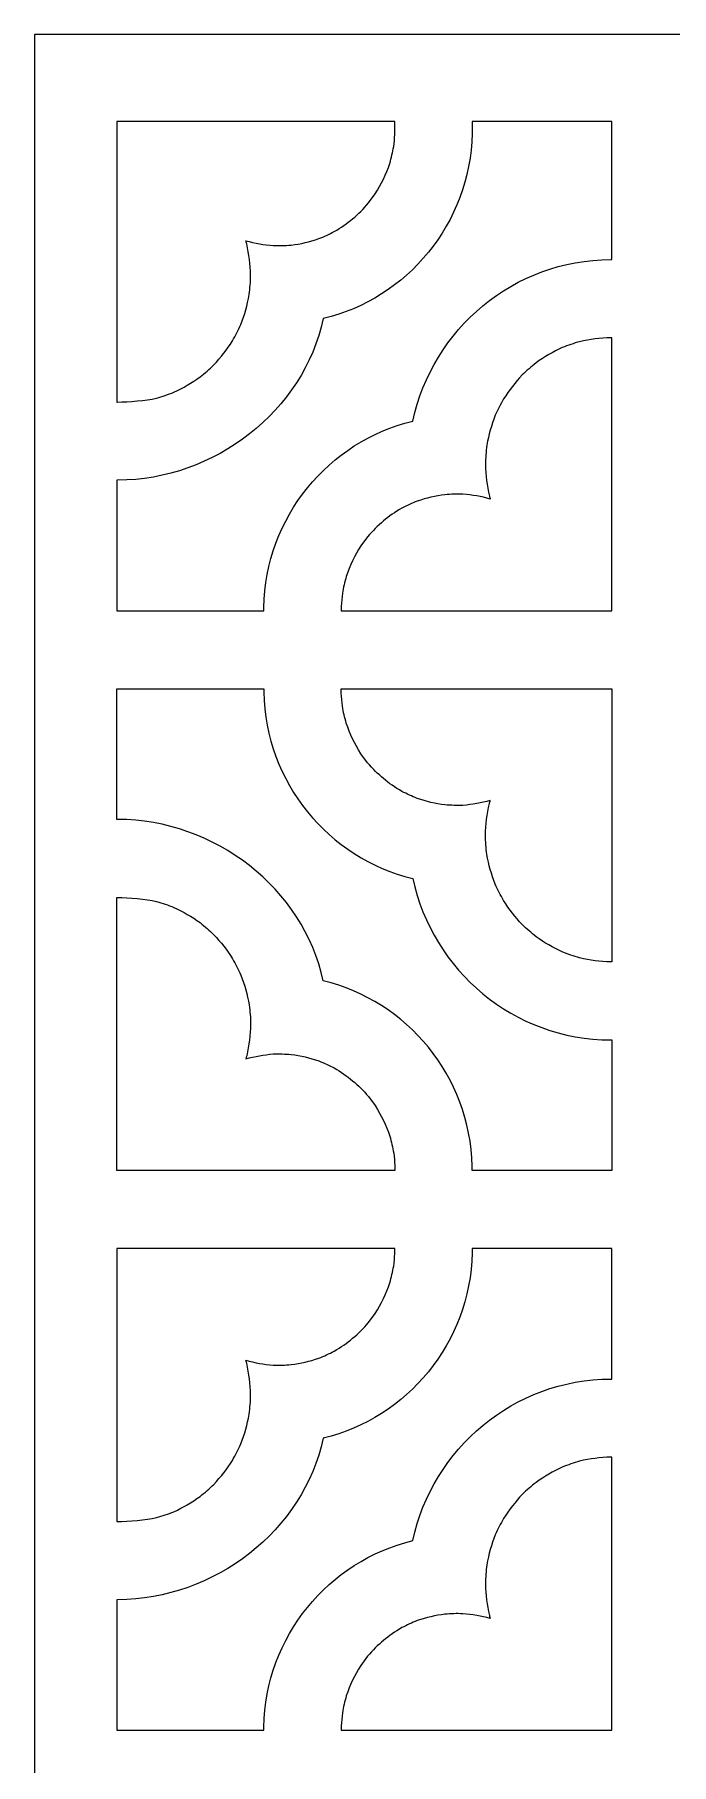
# Model space of a CAD drawing. Header units: centimetres. Extents: x 16.9 to 27.5, y -9.5 to 9.5.
# Drawn here: x 22.828 to 24.485, y 4.998 to 9.5 of the extents above; entities that cross this region are included whole.
import ezdxf

# ---------------------------------------------------------------- set-up
doc = ezdxf.new("R2010")
doc.units = ezdxf.units.CM
doc.header["$MEASUREMENT"] = 0
doc.layers.add('layer 1', color=7, linetype='Continuous')

msp = doc.modelspace()

# ---------------------------------------------------------------- linework, layer by layer
at = {"layer": 'layer 1', "color": 250}
for points, knots in [([(22.82789, 9.5), (22.82789, 9.5), (27.50001, 9.5), (27.50001, 9.5), (27.50001, 9.5), (27.50001, 9.5), (27.50001, -9.5), (27.50001, -9.5), (27.50001, -9.5), (27.50001, -9.5), (22.82789, -9.5), (22.82789, -9.5), (22.82789, -9.5), (22.82789, -9.5), (22.82789, 9.5), (22.82789, 9.5)], [0, 0, 0, 0, 0.2, 0.2, 0.2, 0.2, 0.4, 0.4, 0.4, 0.4, 0.6, 0.6, 0.6, 0.6, 1, 1, 1, 1]), ([(23.04172, 9.27418), (23.04172, 9.27418), (23.76525, 9.27418), (23.76525, 9.27418), (23.76525, 9.27418), (23.76519, 9.26861), (23.7651, 9.24272), (23.76499, 9.24014), (23.76499, 9.24014), (23.76453, 9.22983), (23.76362, 9.21946), (23.76227, 9.20872), (23.76227, 9.20872), (23.7596, 9.19371), (23.75637, 9.17955), (23.75223, 9.16488), (23.75223, 9.16488), (23.74248, 9.13586), (23.73067, 9.11115), (23.71429, 9.08536), (23.71429, 9.08536), (23.71429, 9.08536), (23.69683, 9.06179), (23.69683, 9.06179), (23.69683, 9.06179), (23.6702, 9.03073), (23.64269, 9.00773), (23.60746, 8.98722), (23.60746, 8.98722), (23.59427, 8.98037), (23.58136, 8.97446), (23.56758, 8.96895), (23.56758, 8.96895), (23.54333, 8.96063), (23.52071, 8.95538), (23.49531, 8.9521), (23.49531, 8.9521), (23.47962, 8.95089), (23.46465, 8.95051), (23.44893, 8.95092), (23.44893, 8.95092), (23.42394, 8.95285), (23.40152, 8.95678), (23.37752, 8.96355), (23.37752, 8.96355), (23.3783, 8.96092), (23.37907, 8.95828), (23.37982, 8.95561), (23.37982, 8.95561), (23.38621, 8.92774), (23.38937, 8.90206), (23.39009, 8.87345), (23.39009, 8.87345), (23.38966, 8.8564), (23.38846, 8.8402), (23.38632, 8.82328), (23.38632, 8.82328), (23.38145, 8.79586), (23.37463, 8.77153), (23.36449, 8.74562), (23.36449, 8.74562), (23.35787, 8.73086), (23.35087, 8.71707), (23.34286, 8.70302), (23.34286, 8.70302), (23.32822, 8.67998), (23.3129, 8.66029), (23.2942, 8.64047), (23.2942, 8.64047), (23.28262, 8.62931), (23.27103, 8.61916), (23.25846, 8.60916), (23.25846, 8.60916), (23.23635, 8.59325), (23.21489, 8.58075), (23.19018, 8.56942), (23.19018, 8.56942), (23.17515, 8.56341), (23.16053, 8.5584), (23.14499, 8.55392), (23.14499, 8.55392), (23.11741, 8.54746), (23.07222, 8.54428), (23.04393, 8.54355), (23.04393, 8.54355), (23.04371, 8.54355), (23.04285, 8.54356), (23.04172, 8.54357), (23.04172, 8.54357), (23.04172, 8.54357), (23.04172, 9.27418), (23.04172, 9.27418)], [0, 0, 0, 0, 0.0416667, 0.0416667, 0.0416667, 0.0416667, 0.0833333, 0.0833333, 0.0833333, 0.0833333, 0.125, 0.125, 0.125, 0.125, 0.1666667, 0.1666667, 0.1666667, 0.1666667, 0.2083333, 0.2083333, 0.2083333, 0.2083333, 0.25, 0.25, 0.25, 0.25, 0.2916667, 0.2916667, 0.2916667, 0.2916667, 0.3333333, 0.3333333, 0.3333333, 0.3333333, 0.375, 0.375, 0.375, 0.375, 0.4166667, 0.4166667, 0.4166667, 0.4166667, 0.4583333, 0.4583333, 0.4583333, 0.4583333, 0.5, 0.5, 0.5, 0.5, 0.5416667, 0.5416667, 0.5416667, 0.5416667, 0.5833333, 0.5833333, 0.5833333, 0.5833333, 0.625, 0.625, 0.625, 0.625, 0.6666667, 0.6666667, 0.6666667, 0.6666667, 0.7083333, 0.7083333, 0.7083333, 0.7083333, 0.75, 0.75, 0.75, 0.75, 0.7916667, 0.7916667, 0.7916667, 0.7916667, 0.8333333, 0.8333333, 0.8333333, 0.8333333, 0.875, 0.875, 0.875, 0.875, 0.9166667, 0.9166667, 0.9166667, 0.9166667, 1, 1, 1, 1]), ([(23.96665, 9.27418), (23.96665, 9.27418), (24.32959, 9.27418), (24.32959, 9.27418), (24.32959, 9.27418), (24.32959, 9.27418), (24.32959, 8.91437), (24.32959, 8.91437), (24.32959, 8.91437), (24.32834, 8.91438), (24.32751, 8.91438), (24.32737, 8.91438), (24.32737, 8.91438), (24.07515, 8.91438), (23.86336, 8.7338), (23.81197, 8.49401), (23.81197, 8.49401), (23.59309, 8.44202), (23.4286, 8.2446), (23.42447, 8.00884), (23.42447, 8.00884), (23.42445, 8.00769), (23.42443, 8.00431), (23.42442, 8.00057), (23.42442, 8.00057), (23.42442, 8.00057), (23.04172, 8.00057), (23.04172, 8.00057), (23.04172, 8.00057), (23.04172, 8.00057), (23.04172, 8.34043), (23.04172, 8.34043), (23.04172, 8.34043), (23.04285, 8.34043), (23.04371, 8.34042), (23.04393, 8.34042), (23.04393, 8.34042), (23.29615, 8.34042), (23.52772, 8.52101), (23.57911, 8.76079), (23.57911, 8.76079), (23.79707, 8.81257), (23.9611, 9.00855), (23.96655, 9.243), (23.96655, 9.243), (23.96659, 9.24487), (23.96662, 9.26953), (23.96665, 9.27418)], [0, 0, 0, 0, 0.0769231, 0.0769231, 0.0769231, 0.0769231, 0.1538462, 0.1538462, 0.1538462, 0.1538462, 0.2307692, 0.2307692, 0.2307692, 0.2307692, 0.3076923, 0.3076923, 0.3076923, 0.3076923, 0.3846154, 0.3846154, 0.3846154, 0.3846154, 0.4615385, 0.4615385, 0.4615385, 0.4615385, 0.5384615, 0.5384615, 0.5384615, 0.5384615, 0.6153846, 0.6153846, 0.6153846, 0.6153846, 0.6923077, 0.6923077, 0.6923077, 0.6923077, 0.7692308, 0.7692308, 0.7692308, 0.7692308, 0.8461538, 0.8461538, 0.8461538, 0.8461538, 1, 1, 1, 1]), ([(23.62582, 8.00057), (23.62586, 8.00538), (23.62591, 8.01006), (23.62598, 8.01185), (23.62598, 8.01185), (23.62639, 8.02309), (23.62733, 8.03436), (23.62881, 8.04608), (23.62881, 8.04608), (23.63148, 8.06109), (23.63471, 8.07525), (23.63885, 8.08992), (23.63885, 8.08992), (23.6486, 8.11895), (23.66041, 8.14365), (23.67679, 8.16944), (23.67679, 8.16944), (23.67679, 8.16944), (23.69425, 8.19302), (23.69425, 8.19302), (23.69425, 8.19302), (23.72088, 8.22407), (23.74839, 8.24707), (23.78362, 8.26758), (23.78362, 8.26758), (23.79681, 8.27443), (23.80972, 8.28034), (23.8235, 8.28585), (23.8235, 8.28585), (23.84775, 8.29417), (23.87038, 8.29942), (23.89577, 8.3027), (23.89577, 8.3027), (23.91146, 8.30391), (23.92643, 8.30429), (23.94215, 8.30388), (23.94215, 8.30388), (23.96714, 8.30195), (23.98956, 8.29803), (24.01356, 8.29126), (24.01356, 8.29126), (24.01278, 8.29388), (24.01201, 8.29652), (24.01126, 8.29919), (24.01126, 8.29919), (24.00487, 8.32706), (24.00171, 8.35274), (24.00099, 8.38135), (24.00099, 8.38135), (24.00142, 8.3984), (24.00262, 8.4146), (24.00476, 8.43152), (24.00476, 8.43152), (24.00963, 8.45894), (24.01645, 8.48327), (24.02659, 8.50918), (24.02659, 8.50918), (24.03321, 8.52394), (24.04021, 8.53774), (24.04822, 8.55178), (24.04822, 8.55178), (24.06286, 8.57483), (24.07818, 8.59452), (24.09688, 8.61433), (24.09688, 8.61433), (24.10846, 8.62549), (24.12005, 8.63565), (24.13262, 8.64565), (24.13262, 8.64565), (24.15473, 8.66156), (24.17619, 8.67406), (24.2009, 8.68538), (24.2009, 8.68538), (24.21594, 8.69139), (24.23055, 8.6964), (24.24609, 8.70088), (24.24609, 8.70088), (24.27367, 8.70734), (24.29908, 8.71053), (24.32737, 8.71125), (24.32737, 8.71125), (24.3275, 8.71125), (24.32833, 8.71125), (24.32959, 8.71124), (24.32959, 8.71124), (24.32959, 8.71124), (24.32959, 8.00057), (24.32959, 8.00057), (24.32959, 8.00057), (24.32959, 8.00057), (23.62582, 8.00057), (23.62582, 8.00057)], [0, 0, 0, 0, 0.0416667, 0.0416667, 0.0416667, 0.0416667, 0.0833333, 0.0833333, 0.0833333, 0.0833333, 0.125, 0.125, 0.125, 0.125, 0.1666667, 0.1666667, 0.1666667, 0.1666667, 0.2083333, 0.2083333, 0.2083333, 0.2083333, 0.25, 0.25, 0.25, 0.25, 0.2916667, 0.2916667, 0.2916667, 0.2916667, 0.3333333, 0.3333333, 0.3333333, 0.3333333, 0.375, 0.375, 0.375, 0.375, 0.4166667, 0.4166667, 0.4166667, 0.4166667, 0.4583333, 0.4583333, 0.4583333, 0.4583333, 0.5, 0.5, 0.5, 0.5, 0.5416667, 0.5416667, 0.5416667, 0.5416667, 0.5833333, 0.5833333, 0.5833333, 0.5833333, 0.625, 0.625, 0.625, 0.625, 0.6666667, 0.6666667, 0.6666667, 0.6666667, 0.7083333, 0.7083333, 0.7083333, 0.7083333, 0.75, 0.75, 0.75, 0.75, 0.7916667, 0.7916667, 0.7916667, 0.7916667, 0.8333333, 0.8333333, 0.8333333, 0.8333333, 0.875, 0.875, 0.875, 0.875, 0.9166667, 0.9166667, 0.9166667, 0.9166667, 1, 1, 1, 1]), ([(23.96665, 6.54389), (23.96665, 6.54389), (24.32959, 6.54389), (24.32959, 6.54389), (24.32959, 6.54389), (24.32959, 6.54389), (24.32959, 6.8837), (24.32959, 6.8837), (24.32959, 6.8837), (24.32834, 6.8837), (24.32751, 6.8837), (24.32737, 6.8837), (24.32737, 6.8837), (24.07515, 6.8837), (23.86336, 7.06428), (23.81197, 7.30407), (23.81197, 7.30407), (23.59309, 7.35606), (23.4286, 7.55348), (23.42447, 7.78924), (23.42447, 7.78924), (23.42445, 7.79039), (23.42443, 7.79377), (23.42442, 7.79751), (23.42442, 7.79751), (23.42442, 7.79751), (23.04172, 7.79751), (23.04172, 7.79751), (23.04172, 7.79751), (23.04172, 7.79751), (23.04172, 7.45765), (23.04172, 7.45765), (23.04172, 7.45765), (23.04285, 7.45765), (23.04371, 7.45765), (23.04393, 7.45765), (23.04393, 7.45765), (23.29615, 7.45765), (23.52772, 7.27707), (23.57911, 7.03728), (23.57911, 7.03728), (23.79707, 6.98551), (23.9611, 6.78953), (23.96655, 6.55508), (23.96655, 6.55508), (23.96659, 6.55321), (23.96662, 6.54854), (23.96665, 6.54389)], [0, 0, 0, 0, 0.0769231, 0.0769231, 0.0769231, 0.0769231, 0.1538462, 0.1538462, 0.1538462, 0.1538462, 0.2307692, 0.2307692, 0.2307692, 0.2307692, 0.3076923, 0.3076923, 0.3076923, 0.3076923, 0.3846154, 0.3846154, 0.3846154, 0.3846154, 0.4615385, 0.4615385, 0.4615385, 0.4615385, 0.5384615, 0.5384615, 0.5384615, 0.5384615, 0.6153846, 0.6153846, 0.6153846, 0.6153846, 0.6923077, 0.6923077, 0.6923077, 0.6923077, 0.7692308, 0.7692308, 0.7692308, 0.7692308, 0.8461538, 0.8461538, 0.8461538, 0.8461538, 1, 1, 1, 1]), ([(23.62582, 7.79751), (23.62586, 7.7927), (23.62591, 7.78802), (23.62598, 7.78622), (23.62598, 7.78622), (23.62639, 7.77499), (23.62733, 7.76371), (23.62881, 7.75199), (23.62881, 7.75199), (23.63148, 7.73699), (23.63471, 7.72282), (23.63885, 7.70815), (23.63885, 7.70815), (23.6486, 7.67913), (23.66041, 7.65442), (23.67679, 7.62863), (23.67679, 7.62863), (23.67679, 7.62863), (23.69425, 7.60506), (23.69425, 7.60506), (23.69425, 7.60506), (23.72088, 7.57401), (23.74839, 7.55101), (23.78362, 7.53049), (23.78362, 7.53049), (23.79681, 7.52365), (23.80972, 7.51774), (23.8235, 7.51223), (23.8235, 7.51223), (23.84775, 7.5039), (23.87038, 7.49865), (23.89577, 7.49537), (23.89577, 7.49537), (23.91146, 7.49416), (23.92643, 7.49379), (23.94215, 7.49419), (23.94215, 7.49419), (23.96714, 7.49612), (23.98956, 7.50005), (24.01356, 7.50682), (24.01356, 7.50682), (24.01278, 7.5042), (24.01201, 7.50155), (24.01126, 7.49888), (24.01126, 7.49888), (24.00487, 7.47101), (24.00171, 7.44533), (24.00099, 7.41673), (24.00099, 7.41673), (24.00142, 7.39968), (24.00262, 7.38348), (24.00476, 7.36655), (24.00476, 7.36655), (24.00963, 7.33913), (24.01645, 7.3148), (24.02659, 7.28889), (24.02659, 7.28889), (24.03321, 7.27413), (24.04021, 7.26034), (24.04822, 7.24629), (24.04822, 7.24629), (24.06286, 7.22325), (24.07818, 7.20356), (24.09688, 7.18374), (24.09688, 7.18374), (24.10846, 7.17258), (24.12005, 7.16243), (24.13262, 7.15243), (24.13262, 7.15243), (24.15473, 7.13652), (24.17619, 7.12402), (24.2009, 7.11269), (24.2009, 7.11269), (24.21594, 7.10669), (24.23055, 7.10168), (24.24609, 7.0972), (24.24609, 7.0972), (24.27367, 7.09074), (24.29908, 7.08755), (24.32737, 7.08682), (24.32737, 7.08682), (24.3275, 7.08682), (24.32833, 7.08683), (24.32959, 7.08683), (24.32959, 7.08683), (24.32959, 7.08683), (24.32959, 7.79751), (24.32959, 7.79751), (24.32959, 7.79751), (24.32959, 7.79751), (23.62582, 7.79751), (23.62582, 7.79751)], [0, 0, 0, 0, 0.0416667, 0.0416667, 0.0416667, 0.0416667, 0.0833333, 0.0833333, 0.0833333, 0.0833333, 0.125, 0.125, 0.125, 0.125, 0.1666667, 0.1666667, 0.1666667, 0.1666667, 0.2083333, 0.2083333, 0.2083333, 0.2083333, 0.25, 0.25, 0.25, 0.25, 0.2916667, 0.2916667, 0.2916667, 0.2916667, 0.3333333, 0.3333333, 0.3333333, 0.3333333, 0.375, 0.375, 0.375, 0.375, 0.4166667, 0.4166667, 0.4166667, 0.4166667, 0.4583333, 0.4583333, 0.4583333, 0.4583333, 0.5, 0.5, 0.5, 0.5, 0.5416667, 0.5416667, 0.5416667, 0.5416667, 0.5833333, 0.5833333, 0.5833333, 0.5833333, 0.625, 0.625, 0.625, 0.625, 0.6666667, 0.6666667, 0.6666667, 0.6666667, 0.7083333, 0.7083333, 0.7083333, 0.7083333, 0.75, 0.75, 0.75, 0.75, 0.7916667, 0.7916667, 0.7916667, 0.7916667, 0.8333333, 0.8333333, 0.8333333, 0.8333333, 0.875, 0.875, 0.875, 0.875, 0.9166667, 0.9166667, 0.9166667, 0.9166667, 1, 1, 1, 1]), ([(23.04172, 6.54389), (23.04172, 6.54389), (23.76525, 6.54389), (23.76525, 6.54389), (23.76525, 6.54389), (23.76519, 6.54946), (23.7651, 6.55536), (23.76499, 6.55793), (23.76499, 6.55793), (23.76453, 6.56824), (23.76362, 6.57861), (23.76227, 6.58936), (23.76227, 6.58936), (23.7596, 6.60436), (23.75637, 6.61853), (23.75223, 6.63319), (23.75223, 6.63319), (23.74248, 6.66222), (23.73067, 6.68693), (23.71429, 6.71272), (23.71429, 6.71272), (23.71429, 6.71272), (23.69683, 6.73629), (23.69683, 6.73629), (23.69683, 6.73629), (23.6702, 6.76734), (23.64269, 6.79034), (23.60746, 6.81086), (23.60746, 6.81086), (23.59427, 6.8177), (23.58136, 6.82361), (23.56758, 6.82912), (23.56758, 6.82912), (23.54333, 6.83745), (23.52071, 6.8427), (23.49531, 6.84598), (23.49531, 6.84598), (23.47962, 6.84719), (23.46465, 6.84756), (23.44893, 6.84716), (23.44893, 6.84716), (23.42394, 6.84523), (23.40152, 6.8413), (23.37752, 6.83453), (23.37752, 6.83453), (23.3783, 6.83715), (23.37907, 6.8398), (23.37982, 6.84246), (23.37982, 6.84246), (23.38621, 6.87034), (23.38937, 6.89602), (23.39009, 6.92462), (23.39009, 6.92462), (23.38966, 6.94167), (23.38846, 6.95787), (23.38632, 6.9748), (23.38632, 6.9748), (23.38145, 7.00222), (23.37463, 7.02655), (23.36449, 7.05245), (23.36449, 7.05245), (23.35787, 7.06722), (23.35087, 7.08101), (23.34286, 7.09506), (23.34286, 7.09506), (23.32822, 7.1181), (23.3129, 7.13779), (23.2942, 7.15761), (23.2942, 7.15761), (23.28262, 7.16877), (23.27103, 7.17892), (23.25846, 7.18892), (23.25846, 7.18892), (23.23635, 7.20483), (23.21489, 7.21733), (23.19018, 7.22865), (23.19018, 7.22865), (23.17515, 7.23466), (23.16053, 7.23967), (23.14499, 7.24415), (23.14499, 7.24415), (23.11741, 7.25061), (23.07222, 7.2538), (23.04393, 7.25453), (23.04393, 7.25453), (23.04371, 7.25452), (23.04285, 7.25451), (23.04172, 7.25451), (23.04172, 7.25451), (23.04172, 7.25451), (23.04172, 6.54389), (23.04172, 6.54389)], [0, 0, 0, 0, 0.0416667, 0.0416667, 0.0416667, 0.0416667, 0.0833333, 0.0833333, 0.0833333, 0.0833333, 0.125, 0.125, 0.125, 0.125, 0.1666667, 0.1666667, 0.1666667, 0.1666667, 0.2083333, 0.2083333, 0.2083333, 0.2083333, 0.25, 0.25, 0.25, 0.25, 0.2916667, 0.2916667, 0.2916667, 0.2916667, 0.3333333, 0.3333333, 0.3333333, 0.3333333, 0.375, 0.375, 0.375, 0.375, 0.4166667, 0.4166667, 0.4166667, 0.4166667, 0.4583333, 0.4583333, 0.4583333, 0.4583333, 0.5, 0.5, 0.5, 0.5, 0.5416667, 0.5416667, 0.5416667, 0.5416667, 0.5833333, 0.5833333, 0.5833333, 0.5833333, 0.625, 0.625, 0.625, 0.625, 0.6666667, 0.6666667, 0.6666667, 0.6666667, 0.7083333, 0.7083333, 0.7083333, 0.7083333, 0.75, 0.75, 0.75, 0.75, 0.7916667, 0.7916667, 0.7916667, 0.7916667, 0.8333333, 0.8333333, 0.8333333, 0.8333333, 0.875, 0.875, 0.875, 0.875, 0.9166667, 0.9166667, 0.9166667, 0.9166667, 1, 1, 1, 1]), ([(23.04172, 6.34083), (23.04172, 6.34083), (23.76525, 6.34083), (23.76525, 6.34083), (23.76525, 6.34083), (23.76519, 6.33526), (23.7651, 6.32935), (23.76499, 6.32678), (23.76499, 6.32678), (23.76453, 6.31647), (23.76362, 6.3061), (23.76227, 6.29536), (23.76227, 6.29536), (23.7596, 6.28035), (23.75637, 6.26619), (23.75223, 6.25152), (23.75223, 6.25152), (23.74248, 6.2225), (23.73067, 6.19779), (23.71429, 6.172), (23.71429, 6.172), (23.71429, 6.172), (23.69683, 6.14842), (23.69683, 6.14842), (23.69683, 6.14842), (23.6702, 6.11737), (23.64269, 6.09437), (23.60746, 6.07386), (23.60746, 6.07386), (23.59427, 6.06701), (23.58136, 6.0611), (23.56758, 6.05559), (23.56758, 6.05559), (23.54333, 6.04727), (23.52071, 6.04202), (23.49531, 6.03874), (23.49531, 6.03874), (23.47962, 6.03753), (23.46465, 6.03715), (23.44893, 6.03756), (23.44893, 6.03756), (23.42394, 6.03949), (23.40152, 6.04341), (23.37752, 6.05018), (23.37752, 6.05018), (23.3783, 6.04756), (23.37907, 6.04492), (23.37982, 6.04225), (23.37982, 6.04225), (23.38621, 6.01438), (23.38937, 5.9887), (23.39009, 5.96009), (23.39009, 5.96009), (23.38966, 5.94304), (23.38846, 5.92684), (23.38632, 5.90992), (23.38632, 5.90992), (23.38145, 5.8825), (23.37463, 5.85817), (23.36449, 5.83226), (23.36449, 5.83226), (23.35787, 5.8175), (23.35087, 5.8037), (23.34286, 5.78966), (23.34286, 5.78966), (23.32822, 5.76662), (23.3129, 5.74693), (23.2942, 5.72711), (23.2942, 5.72711), (23.28262, 5.71595), (23.27103, 5.70579), (23.25846, 5.69579), (23.25846, 5.69579), (23.23635, 5.67988), (23.21489, 5.66739), (23.19018, 5.65606), (23.19018, 5.65606), (23.17515, 5.65005), (23.16053, 5.64504), (23.14499, 5.64056), (23.14499, 5.64056), (23.11741, 5.6341), (23.07222, 5.63091), (23.04393, 5.63019), (23.04393, 5.63019), (23.04371, 5.63019), (23.04285, 5.6302), (23.04172, 5.63021), (23.04172, 5.63021), (23.04172, 5.63021), (23.04172, 6.34083), (23.04172, 6.34083)], [0, 0, 0, 0, 0.0416667, 0.0416667, 0.0416667, 0.0416667, 0.0833333, 0.0833333, 0.0833333, 0.0833333, 0.125, 0.125, 0.125, 0.125, 0.1666667, 0.1666667, 0.1666667, 0.1666667, 0.2083333, 0.2083333, 0.2083333, 0.2083333, 0.25, 0.25, 0.25, 0.25, 0.2916667, 0.2916667, 0.2916667, 0.2916667, 0.3333333, 0.3333333, 0.3333333, 0.3333333, 0.375, 0.375, 0.375, 0.375, 0.4166667, 0.4166667, 0.4166667, 0.4166667, 0.4583333, 0.4583333, 0.4583333, 0.4583333, 0.5, 0.5, 0.5, 0.5, 0.5416667, 0.5416667, 0.5416667, 0.5416667, 0.5833333, 0.5833333, 0.5833333, 0.5833333, 0.625, 0.625, 0.625, 0.625, 0.6666667, 0.6666667, 0.6666667, 0.6666667, 0.7083333, 0.7083333, 0.7083333, 0.7083333, 0.75, 0.75, 0.75, 0.75, 0.7916667, 0.7916667, 0.7916667, 0.7916667, 0.8333333, 0.8333333, 0.8333333, 0.8333333, 0.875, 0.875, 0.875, 0.875, 0.9166667, 0.9166667, 0.9166667, 0.9166667, 1, 1, 1, 1]), ([(23.96665, 6.34083), (23.96665, 6.34083), (24.32959, 6.34083), (24.32959, 6.34083), (24.32959, 6.34083), (24.32959, 6.34083), (24.32959, 6.00101), (24.32959, 6.00101), (24.32959, 6.00101), (24.32834, 6.00101), (24.32751, 6.00102), (24.32737, 6.00102), (24.32737, 6.00102), (24.07515, 6.00102), (23.86336, 5.82043), (23.81197, 5.58065), (23.81197, 5.58065), (23.59309, 5.52866), (23.4286, 5.33124), (23.42447, 5.09547), (23.42447, 5.09547), (23.42445, 5.09432), (23.42443, 5.09094), (23.42442, 5.08721), (23.42442, 5.08721), (23.42442, 5.08721), (23.04172, 5.08721), (23.04172, 5.08721), (23.04172, 5.08721), (23.04172, 5.08721), (23.04172, 5.42707), (23.04172, 5.42707), (23.04172, 5.42707), (23.04285, 5.42707), (23.04371, 5.42706), (23.04393, 5.42706), (23.04393, 5.42706), (23.29615, 5.42706), (23.52772, 5.60765), (23.57911, 5.84743), (23.57911, 5.84743), (23.79707, 5.8992), (23.9611, 6.09518), (23.96655, 6.32963), (23.96655, 6.32963), (23.96659, 6.33151), (23.96662, 6.33618), (23.96665, 6.34083)], [0, 0, 0, 0, 0.0769231, 0.0769231, 0.0769231, 0.0769231, 0.1538462, 0.1538462, 0.1538462, 0.1538462, 0.2307692, 0.2307692, 0.2307692, 0.2307692, 0.3076923, 0.3076923, 0.3076923, 0.3076923, 0.3846154, 0.3846154, 0.3846154, 0.3846154, 0.4615385, 0.4615385, 0.4615385, 0.4615385, 0.5384615, 0.5384615, 0.5384615, 0.5384615, 0.6153846, 0.6153846, 0.6153846, 0.6153846, 0.6923077, 0.6923077, 0.6923077, 0.6923077, 0.7692308, 0.7692308, 0.7692308, 0.7692308, 0.8461538, 0.8461538, 0.8461538, 0.8461538, 1, 1, 1, 1]), ([(23.62582, 5.08721), (23.62586, 5.09202), (23.62591, 5.0967), (23.62598, 5.09849), (23.62598, 5.09849), (23.62639, 5.10973), (23.62733, 5.121), (23.62881, 5.13272), (23.62881, 5.13272), (23.63148, 5.14773), (23.63471, 5.16189), (23.63885, 5.17656), (23.63885, 5.17656), (23.6486, 5.20558), (23.66041, 5.23029), (23.67679, 5.25608), (23.67679, 5.25608), (23.67679, 5.25608), (23.69425, 5.27965), (23.69425, 5.27965), (23.69425, 5.27965), (23.72088, 5.31071), (23.74839, 5.33371), (23.78362, 5.35422), (23.78362, 5.35422), (23.79681, 5.36107), (23.80972, 5.36698), (23.8235, 5.37249), (23.8235, 5.37249), (23.84775, 5.38081), (23.87038, 5.38606), (23.89577, 5.38934), (23.89577, 5.38934), (23.91146, 5.39055), (23.92643, 5.39093), (23.94215, 5.39052), (23.94215, 5.39052), (23.96714, 5.38859), (23.98956, 5.38466), (24.01356, 5.37789), (24.01356, 5.37789), (24.01278, 5.38052), (24.01201, 5.38316), (24.01126, 5.38583), (24.01126, 5.38583), (24.00487, 5.4137), (24.00171, 5.43938), (24.00099, 5.46799), (24.00099, 5.46799), (24.00142, 5.48504), (24.00262, 5.50124), (24.00476, 5.51816), (24.00476, 5.51816), (24.00963, 5.54558), (24.01645, 5.56991), (24.02659, 5.59582), (24.02659, 5.59582), (24.03321, 5.61058), (24.04021, 5.62437), (24.04822, 5.63842), (24.04822, 5.63842), (24.06286, 5.66146), (24.07818, 5.68115), (24.09688, 5.70097), (24.09688, 5.70097), (24.10846, 5.71213), (24.12005, 5.72229), (24.13262, 5.73228), (24.13262, 5.73228), (24.15473, 5.7482), (24.17619, 5.76069), (24.2009, 5.77202), (24.2009, 5.77202), (24.21594, 5.77803), (24.23055, 5.78304), (24.24609, 5.78752), (24.24609, 5.78752), (24.27367, 5.79398), (24.29908, 5.79716), (24.32737, 5.79789), (24.32737, 5.79789), (24.3275, 5.79789), (24.32833, 5.79788), (24.32959, 5.79788), (24.32959, 5.79788), (24.32959, 5.79788), (24.32959, 5.08721), (24.32959, 5.08721), (24.32959, 5.08721), (24.32959, 5.08721), (23.62582, 5.08721), (23.62582, 5.08721)], [0, 0, 0, 0, 0.0416667, 0.0416667, 0.0416667, 0.0416667, 0.0833333, 0.0833333, 0.0833333, 0.0833333, 0.125, 0.125, 0.125, 0.125, 0.1666667, 0.1666667, 0.1666667, 0.1666667, 0.2083333, 0.2083333, 0.2083333, 0.2083333, 0.25, 0.25, 0.25, 0.25, 0.2916667, 0.2916667, 0.2916667, 0.2916667, 0.3333333, 0.3333333, 0.3333333, 0.3333333, 0.375, 0.375, 0.375, 0.375, 0.4166667, 0.4166667, 0.4166667, 0.4166667, 0.4583333, 0.4583333, 0.4583333, 0.4583333, 0.5, 0.5, 0.5, 0.5, 0.5416667, 0.5416667, 0.5416667, 0.5416667, 0.5833333, 0.5833333, 0.5833333, 0.5833333, 0.625, 0.625, 0.625, 0.625, 0.6666667, 0.6666667, 0.6666667, 0.6666667, 0.7083333, 0.7083333, 0.7083333, 0.7083333, 0.75, 0.75, 0.75, 0.75, 0.7916667, 0.7916667, 0.7916667, 0.7916667, 0.8333333, 0.8333333, 0.8333333, 0.8333333, 0.875, 0.875, 0.875, 0.875, 0.9166667, 0.9166667, 0.9166667, 0.9166667, 1, 1, 1, 1])]:
    msp.add_open_spline(points, degree=3, knots=knots, dxfattribs=at)

doc.saveas('drawing.dxf')
